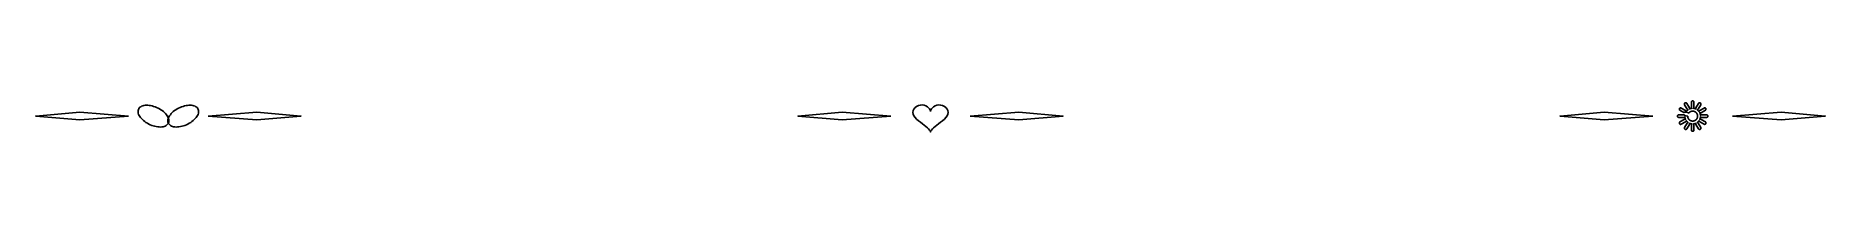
# Model space of a CAD drawing. Header units: millimetres. Extents: x 30 to 192, y 141 to 279.
# Drawn here: x 29.6 to 191.6, y 140.6 to 143.4 of the extents above.
import ezdxf

# ---------------------------------------------------------------- set-up
doc = ezdxf.new("R2010")
doc.units = ezdxf.units.MM
doc.layers.add('ENGRAVE', color=5, linetype='Continuous')

msp = doc.modelspace()

# ---------------------------------------------------------------- linework, layer by layer
at = {"layer": 'ENGRAVE'}
for points in [[(39.0039, 142.74), (38.9562, 142.6727), (38.9212, 142.599), (38.8994, 142.5195), (38.8909, 142.4349), (38.8958, 142.3462), (38.9141, 142.2542), (38.9456, 142.1597), (38.9899, 142.0636), (39.0468, 141.967), (39.1155, 141.8707), (39.1955, 141.7756), (39.286, 141.6827), (39.3861, 141.5928), (39.4948, 141.5069), (39.6111, 141.4257), (39.734, 141.35), (39.8621, 141.2806), (39.9942, 141.2181), (40.1292, 141.1632), (40.2657, 141.1163), (40.4023, 141.0779), (40.5378, 141.0484), (40.6708, 141.0281), (40.8001, 141.0171), (40.9245, 141.0156), (41.0427, 141.0236), (41.1535, 141.041), (41.256, 141.0676), (41.3492, 141.1032), (41.4321, 141.1474), (41.5039, 141.1999), (41.5639, 141.26), (41.6117, 141.3273), (41.6467, 141.401), (41.6685, 141.4805), (41.677, 141.5651), (41.6721, 141.6538), (41.6538, 141.7458), (41.6223, 141.8403), (41.578, 141.9364), (41.5211, 142.033), (41.4524, 142.1293), (41.3724, 142.2244), (41.2819, 142.3173), (41.1818, 142.4072), (41.0731, 142.4931), (40.9568, 142.5743), (40.834, 142.65), (40.7058, 142.7194), (40.5737, 142.7819), (40.4387, 142.8368), (40.3022, 142.8837), (40.1656, 142.9221), (40.0301, 142.9516), (39.8971, 142.9719), (39.7678, 142.9829), (39.6434, 142.9844), (39.5252, 142.9764), (39.4144, 142.959), (39.3119, 142.9324), (39.2187, 142.8968), (39.1358, 142.8526), (39.064, 142.8001)], [(44.264, 142.74), (44.3117, 142.6727), (44.3467, 142.599), (44.3685, 142.5195), (44.377, 142.4349), (44.3721, 142.3462), (44.3538, 142.2542), (44.3223, 142.1597), (44.278, 142.0636), (44.2211, 141.967), (44.1524, 141.8707), (44.0724, 141.7756), (43.9819, 141.6827), (43.8818, 141.5928), (43.7731, 141.5069), (43.6568, 141.4257), (43.5339, 141.35), (43.4058, 141.2806), (43.2737, 141.2181), (43.1387, 141.1632), (43.0022, 141.1163), (42.8656, 141.0779), (42.7301, 141.0484), (42.5971, 141.0281), (42.4678, 141.0171), (42.3434, 141.0156), (42.2252, 141.0236), (42.1144, 141.041), (42.0119, 141.0676), (41.9187, 141.1032), (41.8358, 141.1474), (41.764, 141.1999), (41.7039, 141.26), (41.6562, 141.3273), (41.6212, 141.401), (41.5994, 141.4805), (41.5909, 141.5651), (41.5958, 141.6538), (41.6141, 141.7458), (41.6456, 141.8403), (41.6899, 141.9364), (41.7468, 142.033), (41.8155, 142.1293), (41.8955, 142.2244), (41.986, 142.3173), (42.0861, 142.4072), (42.1948, 142.4931), (42.3111, 142.5743), (42.4339, 142.65), (42.5621, 142.7194), (42.6942, 142.7819), (42.8292, 142.8368), (42.9657, 142.8837), (43.1023, 142.9221), (43.2378, 142.9516), (43.3708, 142.9719), (43.5001, 142.9829), (43.6245, 142.9844), (43.7427, 142.9764), (43.8535, 142.959), (43.956, 142.9324), (44.0492, 142.8968), (44.1321, 142.8526), (44.2039, 142.8001)], [(110.6339, 142.425), (110.6355, 142.4416), (110.6458, 142.4897), (110.6731, 142.5637), (110.7236, 142.6553), (110.8016, 142.7543), (110.9083, 142.8494), (111.0425, 142.9299), (111.1996, 142.9866), (111.373, 143.0124), (111.5537, 143.0034), (111.7315, 142.9587), (111.8957, 142.8804), (112.036, 142.773), (112.1435, 142.6426), (112.2109, 142.496), (112.2339, 142.34), (112.2109, 142.1806), (112.1435, 142.0225), (112.036, 141.8687), (111.8957, 141.7206), (111.7315, 141.5786), (111.5537, 141.4421), (111.373, 141.3105), (111.1996, 141.1834), (111.0425, 141.0613), (110.9083, 140.9455), (110.8016, 140.8386), (110.7236, 140.7436), (110.6731, 140.6645), (110.6458, 140.6048), (110.6355, 140.5676), (110.6339, 140.555), (110.6324, 140.5676), (110.6221, 140.6048), (110.5948, 140.6645), (110.5443, 140.7436), (110.4663, 140.8386), (110.3596, 140.9455), (110.2254, 141.0613), (110.0683, 141.1834), (109.8949, 141.3105), (109.7142, 141.4421), (109.5364, 141.5786), (109.3722, 141.7206), (109.2319, 141.8687), (109.1244, 142.0225), (109.057, 142.1806), (109.034, 142.34), (109.057, 142.496), (109.1244, 142.6426), (109.2319, 142.773), (109.3722, 142.8804), (109.5364, 142.9587), (109.7142, 143.0034), (109.8949, 143.0124), (110.0683, 142.9866), (110.2254, 142.9299), (110.3596, 142.8494), (110.4663, 142.7543), (110.5443, 142.6553), (110.5948, 142.5637), (110.6221, 142.4897), (110.6324, 142.4416)], [(178.2589, 142.0029), (178.2592, 142.0084), (178.2598, 142.0147), (178.2606, 142.0201), (178.2618, 142.0259), (178.2631, 142.0312), (178.2649, 142.0373), (178.2668, 142.0424), (178.2692, 142.0482), (178.2715, 142.0531), (178.2743, 142.0584), (178.2771, 142.063), (178.2804, 142.068), (178.2836, 142.0723), (178.2877, 142.0773), (178.2914, 142.0813), (178.2957, 142.0857), (178.2997, 142.0893), (178.3046, 142.0933), (178.3089, 142.0965), (178.3141, 142.1), (178.3188, 142.1027), (178.3239, 142.1055), (178.3288, 142.1078), (178.3349, 142.1103), (178.3399, 142.1121), (178.3456, 142.1138), (178.3509, 142.1152), (178.3572, 142.1164), (178.3626, 142.1172), (178.3684, 142.1178), (178.3738, 142.1181), (178.377, 142.1181), (178.8295, 142.1181), (178.8327, 142.1181), (178.8381, 142.1178), (178.8439, 142.1172), (178.8467, 142.1168), (178.8512, 142.1118), (178.8621, 142.1016), (178.8739, 142.0927), (178.8865, 142.0849), (178.8998, 142.0784), (178.9137, 142.0733), (178.9247, 142.0698), (178.926, 142.0682), (178.9281, 142.0651), (178.9283, 142.0682), (178.9284, 142.0686), (179.1629, 141.9945), (179.1772, 141.9907), (179.1866, 141.9892), (179.1868, 141.9824), (179.1872, 141.9736), (179.1878, 141.9649), (179.1887, 141.9562), (179.1896, 141.9474), (179.1907, 141.9387), (179.192, 141.93), (179.1934, 141.9213), (179.1951, 141.9128), (179.1969, 141.9041), (179.1989, 141.8955), (179.201, 141.887), (179.2033, 141.8785), (179.2058, 141.8701), (179.2084, 141.8617), (179.2111, 141.8535), (179.2142, 141.8451), (179.2173, 141.8369), (179.2206, 141.8288), (179.224, 141.8207), (179.2276, 141.8127), (179.2313, 141.8047), (179.2352, 141.7969), (179.2393, 141.7891), (179.2436, 141.7813), (179.2479, 141.7737), (179.2524, 141.7662), (179.2571, 141.7588), (179.2619, 141.7514), (179.2669, 141.7442), (179.272, 141.737), (179.2772, 141.7299), (179.2825, 141.723), (179.288, 141.7162), (179.2937, 141.7094), (179.2995, 141.7028), (179.3053, 141.6963), (179.3113, 141.6899), (179.3176, 141.6836), (179.3239, 141.6774), (179.3302, 141.6714), (179.3367, 141.6656), (179.3434, 141.6597), (179.3501, 141.6541), (179.357, 141.6486), (179.3639, 141.6432), (179.3709, 141.638), (179.3781, 141.6329), (179.3854, 141.6279), (179.3927, 141.6231), (179.4001, 141.6185), (179.4077, 141.6139), (179.4154, 141.6095), (179.423, 141.6054), (179.4308, 141.6013), (179.4387, 141.5974), (179.4466, 141.5937), (179.4547, 141.59), (179.4628, 141.5866), (179.4708, 141.5833), (179.479, 141.5802), (179.4873, 141.5773), (179.4957, 141.5744), (179.5041, 141.5718), (179.5125, 141.5693), (179.521, 141.567), (179.5295, 141.5649), (179.5381, 141.563), (179.5467, 141.5611), (179.5553, 141.5595), (179.5639, 141.5581), (179.5726, 141.5568), (179.5814, 141.5557), (179.5901, 141.5547), (179.5989, 141.5539), (179.6076, 141.5533), (179.6164, 141.5529), (179.6252, 141.5526), (179.6339, 141.5525), (179.6427, 141.5526), (179.6516, 141.5529), (179.6603, 141.5533), (179.669, 141.5539), (179.6778, 141.5547), (179.6865, 141.5557), (179.6953, 141.5568), (179.704, 141.5581), (179.7126, 141.5595), (179.7212, 141.5611), (179.7298, 141.563), (179.7384, 141.5649), (179.7469, 141.567), (179.7554, 141.5693), (179.7638, 141.5718), (179.7722, 141.5744), (179.7806, 141.5773), (179.7888, 141.5802), (179.7971, 141.5833), (179.8051, 141.5866), (179.8132, 141.59), (179.8213, 141.5937), (179.8292, 141.5974), (179.8371, 141.6013), (179.8449, 141.6054), (179.8526, 141.6096), (179.8601, 141.6139), (179.8677, 141.6185), (179.8753, 141.6232), (179.8826, 141.628), (179.8898, 141.6329), (179.897, 141.638), (179.904, 141.6432), (179.9109, 141.6486), (179.9178, 141.6541), (179.9245, 141.6597), (179.9312, 141.6656), (179.9377, 141.6714), (179.944, 141.6775), (179.9504, 141.6836), (179.9565, 141.6899), (179.9625, 141.6962), (179.9685, 141.7028), (179.9742, 141.7094), (179.9799, 141.7162), (179.9853, 141.7229), (179.9907, 141.7299), (179.996, 141.737), (180.001, 141.7441), (180.006, 141.7514), (180.0108, 141.7588), (180.0154, 141.7662), (180.02, 141.7737), (180.0243, 141.7814), (180.0286, 141.7891), (180.0326, 141.7969), (180.0366, 141.8047), (180.0403, 141.8126), (180.0439, 141.8206), (180.0473, 141.8288), (180.0506, 141.837), (180.0537, 141.8451), (180.0567, 141.8534), (180.0595, 141.8618), (180.0621, 141.8701), (180.0646, 141.8785), (180.0669, 141.8871), (180.069, 141.8955), (180.071, 141.9041), (180.0728, 141.9127), (180.0744, 141.9213), (180.0759, 141.93), (180.0772, 141.9387), (180.0783, 141.9474), (180.0792, 141.9561), (180.08, 141.9648), (180.0806, 141.9737), (180.0811, 141.9825), (180.0813, 141.9912), (180.0814, 142), (180.0813, 142.0088), (180.0811, 142.0175), (180.0806, 142.0263), (180.08, 142.0352), (180.0792, 142.0439), (180.0783, 142.0526), (180.0772, 142.0613), (180.0759, 142.07), (180.0744, 142.0787), (180.0728, 142.0873), (180.071, 142.0959), (180.069, 142.1045), (180.0669, 142.1129), (180.0646, 142.1215), (180.0621, 142.1299), (180.0595, 142.1382), (180.0567, 142.1466), (180.0537, 142.1549), (180.0506, 142.163), (180.0473, 142.1712), (180.0439, 142.1794), (180.0403, 142.1874), (180.0366, 142.1953), (180.0326, 142.2031), (180.0286, 142.2109), (180.0243, 142.2186), (180.02, 142.2263), (180.0154, 142.2338), (180.0108, 142.2412), (180.006, 142.2486), (180.001, 142.2559), (179.996, 142.263), (179.9907, 142.2701), (179.9853, 142.2771), (179.9799, 142.2838), (179.9742, 142.2906), (179.9685, 142.2972), (179.9625, 142.3038), (179.9565, 142.3101), (179.9504, 142.3164), (179.944, 142.3225), (179.9377, 142.3286), (179.9312, 142.3344), (179.9245, 142.3403), (179.9178, 142.3459), (179.9109, 142.3514), (179.904, 142.3568), (179.897, 142.362), (179.8898, 142.3671), (179.8826, 142.372), (179.8753, 142.3768), (179.8677, 142.3815), (179.8601, 142.3861), (179.8526, 142.3904), (179.8449, 142.3946), (179.8371, 142.3987), (179.8292, 142.4026), (179.8213, 142.4063), (179.8132, 142.41), (179.8051, 142.4134), (179.7971, 142.4167), (179.7888, 142.4198), (179.7806, 142.4227), (179.7722, 142.4256), (179.7638, 142.4282), (179.7554, 142.4307), (179.7469, 142.433), (179.7384, 142.4351), (179.7298, 142.437), (179.7212, 142.4389), (179.7126, 142.4405), (179.704, 142.4419), (179.6953, 142.4432), (179.6865, 142.4443), (179.6778, 142.4453), (179.669, 142.4461), (179.6603, 142.4467), (179.6516, 142.4471), (179.6427, 142.4474), (179.6339, 142.4475), (179.6252, 142.4474), (179.6164, 142.4471), (179.6076, 142.4467), (179.5989, 142.4461), (179.5901, 142.4453), (179.5814, 142.4443), (179.5726, 142.4432), (179.5639, 142.4419), (179.5553, 142.4405), (179.5467, 142.4389), (179.5381, 142.437), (179.5295, 142.4351), (179.521, 142.433), (179.5125, 142.4307), (179.5041, 142.4282), (179.4957, 142.4256), (179.4873, 142.4227), (179.479, 142.4198), (179.4708, 142.4167), (179.4628, 142.4134), (179.4547, 142.41), (179.4466, 142.4063), (179.4387, 142.4026), (179.4308, 142.3987), (179.423, 142.3946), (179.4154, 142.3905), (179.4077, 142.3861), (179.4001, 142.3815), (179.3927, 142.3769), (179.3854, 142.3721), (179.3781, 142.3671), (179.3709, 142.362), (179.3639, 142.3568), (179.357, 142.3514), (179.3501, 142.3459), (179.3434, 142.3403), (179.3367, 142.3344), (179.3302, 142.3286), (179.3239, 142.3226), (179.3176, 142.3164), (179.3113, 142.3101), (179.3053, 142.3037), (179.2995, 142.2972), (179.2937, 142.2906), (179.288, 142.2838), (179.2825, 142.277), (179.2785, 142.2717), (179.2677, 142.277), (179.2539, 142.2821), (179.0046, 142.3609), (178.9903, 142.3647), (178.9757, 142.3671), (178.9609, 142.368), (178.9461, 142.3674), (178.9315, 142.3654), (178.9171, 142.362), (178.903, 142.3572), (178.8896, 142.351), (178.8768, 142.3435), (178.8648, 142.3348), (178.8537, 142.3251), (178.8471, 142.3179), (178.4863, 142.5261), (178.4836, 142.5278), (178.4791, 142.5307), (178.4742, 142.5343), (178.4699, 142.5376), (178.4652, 142.5417), (178.4614, 142.5455), (178.4572, 142.55), (178.4536, 142.5542), (178.4499, 142.5589), (178.4468, 142.5634), (178.4435, 142.5687), (178.4409, 142.5735), (178.4381, 142.579), (178.436, 142.5839), (178.4338, 142.5898), (178.4321, 142.595), (178.4305, 142.601), (178.4294, 142.6064), (178.4284, 142.6122), (178.4278, 142.6175), (178.4274, 142.624), (178.4273, 142.6294), (178.4275, 142.6352), (178.4279, 142.6406), (178.4288, 142.647), (178.4297, 142.6523), (178.4311, 142.6582), (178.4326, 142.6635), (178.4346, 142.6695), (178.4367, 142.6745), (178.4391, 142.6799), (178.4415, 142.6847), (178.4447, 142.6902), (178.4477, 142.6948), (178.4511, 142.6996), (178.4545, 142.7039), (178.4588, 142.7088), (178.4626, 142.7127), (178.467, 142.7168), (178.4711, 142.7203), (178.476, 142.724), (178.4805, 142.7271), (178.4856, 142.7303), (178.4903, 142.7329), (178.496, 142.7358), (178.501, 142.7379), (178.5067, 142.7401), (178.5118, 142.7417), (178.5177, 142.7433), (178.523, 142.7445), (178.5294, 142.7455), (178.5348, 142.7461), (178.5406, 142.7465), (178.546, 142.7466), (178.5524, 142.7464), (178.5579, 142.7459), (178.5637, 142.7451), (178.569, 142.7442), (178.5754, 142.7427), (178.5806, 142.7412), (178.5863, 142.7393), (178.5913, 142.7373), (178.597, 142.7347), (178.6019, 142.7322), (178.6045, 142.7308), (178.9964, 142.5045), (178.999, 142.5029), (179.0036, 142.4999), (179.0085, 142.4964), (179.0128, 142.493), (179.0173, 142.4891), (179.0212, 142.4853), (179.0257, 142.4805), (179.0292, 142.4764), (179.0328, 142.4718), (179.0359, 142.4673), (179.0392, 142.4619), (179.0418, 142.4572), (179.0445, 142.4517), (179.0467, 142.4467), (179.0489, 142.4409), (179.0506, 142.4357), (179.0521, 142.4299), (179.0533, 142.4246), (179.0543, 142.4182), (179.0549, 142.4128), (179.0551, 142.4093), (179.0597, 142.4157), (179.0603, 142.4166), (179.0611, 142.4176), (179.0612, 142.4177), (179.0679, 142.4268), (179.0684, 142.4275), (179.0692, 142.4285), (179.0695, 142.4288), (179.0764, 142.4378), (179.0772, 142.4389), (179.078, 142.4399), (179.0852, 142.4487), (179.086, 142.4498), (179.0867, 142.4507), (179.094, 142.4594), (179.095, 142.4605), (179.0957, 142.4614), (179.1031, 142.4699), (179.1033, 142.47), (179.1042, 142.471), (179.1049, 142.4719), (179.1125, 142.4803), (179.1129, 142.4807), (179.1138, 142.4817), (179.1143, 142.4822), (179.1221, 142.4905), (179.1231, 142.4915), (179.1238, 142.4922), (179.1317, 142.5003), (179.1328, 142.5014), (179.1337, 142.5023), (179.1417, 142.5101), (179.1424, 142.5108), (179.1434, 142.5118), (179.1435, 142.5118), (179.1517, 142.5196), (179.1523, 142.5201), (179.1533, 142.5211), (179.1537, 142.5215), (179.1622, 142.5291), (179.1623, 142.5293), (179.1633, 142.5301), (179.164, 142.5308), (179.1725, 142.5382), (179.1735, 142.539), (179.1746, 142.54), (179.1833, 142.5472), (179.1834, 142.5474), (179.1845, 142.5482), (179.1852, 142.5488), (179.1941, 142.5559), (179.1946, 142.5564), (179.1957, 142.5572), (179.196, 142.5575), (179.205, 142.5644), (179.2059, 142.5651), (179.2071, 142.566), (179.2162, 142.5727), (179.2169, 142.5733), (179.218, 142.574), (179.2183, 142.5743), (179.2247, 142.5788), (179.2211, 142.579), (179.2157, 142.5796), (179.2093, 142.5807), (179.204, 142.5818), (179.1981, 142.5834), (179.193, 142.5851), (179.1872, 142.5873), (179.1822, 142.5894), (179.1768, 142.5921), (179.172, 142.5948), (179.167, 142.5979), (179.1625, 142.6009), (179.1572, 142.605), (179.1531, 142.6085), (179.1487, 142.6126), (179.145, 142.6165), (179.141, 142.621), (179.1377, 142.6252), (179.1339, 142.6304), (179.1309, 142.635), (179.1294, 142.6376), (178.9031, 143.0295), (178.9016, 143.0323), (178.8991, 143.0371), (178.8967, 143.0425), (178.8947, 143.0475), (178.8927, 143.0536), (178.8911, 143.0588), (178.8897, 143.0649), (178.8888, 143.0702), (178.888, 143.076), (178.8876, 143.0815), (178.8874, 143.0876), (178.8874, 143.093), (178.8879, 143.0994), (178.8885, 143.1048), (178.8895, 143.1109), (178.8907, 143.1163), (178.8922, 143.1221), (178.8939, 143.1273), (178.8961, 143.133), (178.8983, 143.138), (178.901, 143.1435), (178.9036, 143.1483), (178.9067, 143.1532), (178.9098, 143.1577), (178.9138, 143.163), (178.9173, 143.1671), (178.9214, 143.1715), (178.9253, 143.1753), (178.9298, 143.1792), (178.934, 143.1826), (178.9393, 143.1864), (178.9438, 143.1893), (178.9492, 143.1924), (178.9541, 143.1949), (178.9594, 143.1973), (178.9645, 143.1993), (178.9705, 143.2013), (178.9757, 143.2028), (178.9819, 143.2043), (178.9872, 143.2052), (178.993, 143.206), (178.9984, 143.2064), (179.0045, 143.2066), (179.01, 143.2066), (179.0164, 143.2062), (179.0218, 143.2055), (179.0279, 143.2045), (179.0332, 143.2034), (179.039, 143.2018), (179.0441, 143.2001), (179.05, 143.1979), (179.055, 143.1958), (179.0604, 143.1931), (179.0651, 143.1905), (179.0704, 143.1872), (179.0749, 143.1841), (179.0798, 143.1803), (179.0839, 143.1768), (179.0885, 143.1726), (179.0922, 143.1687), (179.0963, 143.164), (179.0997, 143.1598), (179.1033, 143.1547), (179.1062, 143.1502), (179.1078, 143.1476), (179.3341, 142.7557), (179.3355, 142.7531), (179.338, 142.7483), (179.3406, 142.7425), (179.3426, 142.7374), (179.3445, 142.7316), (179.346, 142.7263), (179.3474, 142.7206), (179.3484, 142.7152), (179.3492, 142.7091), (179.3496, 142.7037), (179.3498, 142.6973), (179.3498, 142.6919), (179.3493, 142.6858), (179.3487, 142.6804), (179.3477, 142.6745), (179.3466, 142.6692), (179.345, 142.6631), (179.3433, 142.6579), (179.3411, 142.6521), (179.339, 142.6472), (179.3373, 142.6439), (179.3379, 142.6441), (179.3383, 142.6443), (179.3487, 142.649), (179.3499, 142.6495), (179.3511, 142.6501), (179.3615, 142.6544), (179.3626, 142.6549), (179.3639, 142.6555), (179.3745, 142.6597), (179.3758, 142.6602), (179.3768, 142.6607), (179.3872, 142.6646), (179.3882, 142.665), (179.3898, 142.6656), (179.4005, 142.6694), (179.4014, 142.6697), (179.4027, 142.6701), (179.4029, 142.6702), (179.4136, 142.6738), (179.4145, 142.6741), (179.4158, 142.6745), (179.416, 142.6746), (179.4268, 142.678), (179.428, 142.6783), (179.4293, 142.6787), (179.4402, 142.6819), (179.4413, 142.6822), (179.4426, 142.6826), (179.4428, 142.6826), (179.4537, 142.6856), (179.4548, 142.6859), (179.4561, 142.6863), (179.4672, 142.689), (179.4683, 142.6893), (179.4696, 142.6896), (179.4697, 142.6896), (179.4808, 142.6922), (179.4818, 142.6924), (179.4831, 142.6927), (179.4832, 142.6927), (179.4943, 142.695), (179.4954, 142.6952), (179.4967, 142.6955), (179.4969, 142.6955), (179.508, 142.6976), (179.509, 142.6978), (179.5103, 142.698), (179.5106, 142.6981), (179.5217, 142.6999), (179.523, 142.7002), (179.5243, 142.7004), (179.5356, 142.702), (179.5365, 142.7022), (179.5379, 142.7023), (179.538, 142.7024), (179.5493, 142.7038), (179.5501, 142.704), (179.5515, 142.7041), (179.5519, 142.7041), (179.5631, 142.7054), (179.564, 142.7055), (179.5654, 142.7056), (179.5657, 142.7056), (179.5689, 142.7059), (179.5658, 142.7079), (179.5615, 142.7112), (179.5566, 142.7151), (179.5526, 142.7187), (179.5483, 142.7231), (179.5446, 142.7271), (179.5406, 142.7321), (179.5374, 142.7365), (179.5341, 142.7414), (179.5313, 142.746), (179.5285, 142.7513), (179.5261, 142.7562), (179.5237, 142.762), (179.5219, 142.7671), (179.52, 142.7733), (179.5187, 142.7785), (179.5176, 142.7843), (179.5168, 142.7897), (179.5161, 142.7961), (179.5159, 142.8015), (179.5158, 142.8044), (179.5158, 143.2569), (179.5159, 143.2598), (179.5161, 143.2653), (179.5168, 143.2717), (179.5176, 143.277), (179.5187, 143.2828), (179.52, 143.2881), (179.5219, 143.2943), (179.5237, 143.2994), (179.5261, 143.3051), (179.5285, 143.31), (179.5313, 143.3153), (179.5341, 143.32), (179.5374, 143.3249), (179.5406, 143.3292), (179.5446, 143.3342), (179.5483, 143.3383), (179.5526, 143.3426), (179.5566, 143.3462), (179.5615, 143.3502), (179.5658, 143.3534), (179.571, 143.3569), (179.5757, 143.3597), (179.5808, 143.3624), (179.5857, 143.3648), (179.5918, 143.3673), (179.5969, 143.3691), (179.6025, 143.3708), (179.6078, 143.3721), (179.6141, 143.3734), (179.6195, 143.3741), (179.6253, 143.3747), (179.6308, 143.375), (179.6372, 143.375), (179.6426, 143.3747), (179.6484, 143.3741), (179.6537, 143.3734), (179.6602, 143.3721), (179.6654, 143.3707), (179.6709, 143.3691), (179.676, 143.3673), (179.6822, 143.3648), (179.6871, 143.3624), (179.6924, 143.3596), (179.697, 143.3568), (179.702, 143.3534), (179.7064, 143.3502), (179.7112, 143.3462), (179.7152, 143.3426), (179.7196, 143.3383), (179.7233, 143.3342), (179.7272, 143.3295), (179.7304, 143.3251), (179.7338, 143.32), (179.7366, 143.3153), (179.7396, 143.3098), (179.7419, 143.3049), (179.7442, 143.2994), (179.746, 143.2943), (179.7479, 143.2881), (179.7492, 143.2828), (179.7503, 143.277), (179.7511, 143.2717), (179.7518, 143.2655), (179.752, 143.2601), (179.7521, 143.2569), (179.7521, 142.8044), (179.752, 142.8012), (179.7518, 142.7958), (179.7511, 142.7897), (179.7503, 142.7843), (179.7492, 142.7785), (179.7479, 142.7733), (179.746, 142.7671), (179.7442, 142.762), (179.7419, 142.7565), (179.7396, 142.7515), (179.7366, 142.746), (179.7338, 142.7414), (179.7304, 142.7363), (179.7272, 142.7319), (179.7233, 142.7271), (179.7196, 142.7231), (179.7152, 142.7187), (179.7112, 142.7151), (179.7064, 142.7112), (179.702, 142.7079), (179.699, 142.7059), (179.7022, 142.7056), (179.7025, 142.7056), (179.7038, 142.7055), (179.7047, 142.7054), (179.716, 142.7041), (179.7163, 142.7041), (179.7176, 142.704), (179.7186, 142.7038), (179.7299, 142.7024), (179.7302, 142.7023), (179.7315, 142.7022), (179.7323, 142.702), (179.7435, 142.7004), (179.745, 142.7001), (179.7462, 142.6999), (179.7573, 142.6981), (179.7576, 142.698), (179.7589, 142.6978), (179.7599, 142.6976), (179.771, 142.6955), (179.7712, 142.6955), (179.7725, 142.6952), (179.7736, 142.695), (179.7847, 142.6927), (179.785, 142.6926), (179.7863, 142.6923), (179.7871, 142.6922), (179.7982, 142.6896), (179.7995, 142.6893), (179.8007, 142.689), (179.8117, 142.6863), (179.813, 142.6859), (179.8142, 142.6856), (179.8251, 142.6826), (179.8253, 142.6826), (179.8266, 142.6822), (179.8276, 142.6819), (179.8385, 142.6787), (179.8389, 142.6786), (179.8402, 142.6783), (179.841, 142.678), (179.8518, 142.6746), (179.853, 142.6742), (179.8543, 142.6738), (179.865, 142.6702), (179.8652, 142.6701), (179.8665, 142.6697), (179.8674, 142.6694), (179.8781, 142.6655), (179.8793, 142.6651), (179.8805, 142.6646), (179.8911, 142.6607), (179.8926, 142.6601), (179.8936, 142.6596), (179.9039, 142.6555), (179.9053, 142.6549), (179.9064, 142.6544), (179.9167, 142.6501), (179.9184, 142.6493), (179.9194, 142.6489), (179.9295, 142.6443), (179.93, 142.6441), (179.9306, 142.6438), (179.9289, 142.6472), (179.9268, 142.6521), (179.9246, 142.6579), (179.9229, 142.6631), (179.9213, 142.6689), (179.9202, 142.6742), (179.9192, 142.6804), (179.9185, 142.6858), (179.9181, 142.6922), (179.918, 142.6976), (179.9183, 142.7037), (179.9187, 142.7091), (179.9195, 142.715), (179.9204, 142.7203), (179.9218, 142.7263), (179.9233, 142.7316), (179.9254, 142.7377), (179.9274, 142.7427), (179.9298, 142.7481), (179.9323, 142.7529), (179.9338, 142.7557), (180.1601, 143.1476), (180.1616, 143.1502), (180.1646, 143.1547), (180.1683, 143.16), (180.1717, 143.1642), (180.1757, 143.1687), (180.1794, 143.1726), (180.1838, 143.1767), (180.1879, 143.1802), (180.193, 143.1841), (180.1975, 143.1872), (180.2029, 143.1905), (180.2077, 143.1932), (180.2129, 143.1958), (180.2179, 143.1979), (180.2237, 143.2001), (180.2288, 143.2018), (180.2347, 143.2034), (180.24, 143.2045), (180.2461, 143.2055), (180.2515, 143.2062), (180.2579, 143.2066), (180.2634, 143.2066), (180.2695, 143.2064), (180.2749, 143.206), (180.2807, 143.2052), (180.286, 143.2043), (180.2921, 143.2029), (180.2973, 143.2014), (180.3034, 143.1993), (180.3085, 143.1973), (180.3138, 143.1949), (180.3186, 143.1924), (180.3242, 143.1892), (180.3287, 143.1863), (180.3338, 143.1826), (180.3381, 143.1792), (180.3426, 143.1753), (180.3465, 143.1715), (180.3505, 143.1671), (180.3541, 143.163), (180.358, 143.1579), (180.3611, 143.1535), (180.3643, 143.1483), (180.3669, 143.1435), (180.3696, 143.138), (180.3718, 143.133), (180.374, 143.1273), (180.3757, 143.1221), (180.3773, 143.1159), (180.3784, 143.1107), (180.3794, 143.1048), (180.38, 143.0994), (180.3804, 143.0933), (180.3805, 143.0879), (180.3803, 143.0815), (180.3799, 143.076), (180.3791, 143.07), (180.3781, 143.0646), (180.3767, 143.0588), (180.3752, 143.0536), (180.3733, 143.0478), (180.3713, 143.0427), (180.3686, 143.0369), (180.3662, 143.0321), (180.3647, 143.0295), (180.1385, 142.6376), (180.1369, 142.635), (180.134, 142.6304), (180.1304, 142.6254), (180.127, 142.6212), (180.1229, 142.6165), (180.1192, 142.6126), (180.1146, 142.6084), (180.1105, 142.6049), (180.1053, 142.6009), (180.1009, 142.5979), (180.096, 142.5948), (180.0913, 142.5922), (180.0857, 142.5894), (180.0807, 142.5873), (180.0748, 142.5851), (180.0697, 142.5834), (180.0639, 142.5818), (180.0585, 142.5807), (180.0522, 142.5796), (180.0468, 142.579), (180.0432, 142.5788), (180.0496, 142.5743), (180.0499, 142.574), (180.051, 142.5733), (180.0516, 142.5728), (180.0608, 142.566), (180.0614, 142.5655), (180.0625, 142.5647), (180.0627, 142.5645), (180.0718, 142.5576), (180.0728, 142.5567), (180.0738, 142.5559), (180.0826, 142.5488), (180.0834, 142.5482), (180.0844, 142.5474), (180.0846, 142.5472), (180.0933, 142.54), (180.0938, 142.5395), (180.0949, 142.5386), (180.0954, 142.5382), (180.104, 142.5306), (180.105, 142.5298), (180.1058, 142.529), (180.1142, 142.5214), (180.1146, 142.5211), (180.1156, 142.5201), (180.1161, 142.5197), (180.1243, 142.5119), (180.1251, 142.5112), (180.126, 142.5103), (180.1261, 142.5102), (180.1342, 142.5022), (180.1348, 142.5017), (180.1357, 142.5008), (180.1362, 142.5003), (180.1441, 142.4922), (180.1442, 142.4921), (180.1451, 142.4911), (180.1458, 142.4905), (180.1536, 142.4822), (180.1541, 142.4817), (180.155, 142.4807), (180.1554, 142.4802), (180.163, 142.4718), (180.1637, 142.471), (180.1646, 142.47), (180.1721, 142.4615), (180.1727, 142.4608), (180.1735, 142.4598), (180.1738, 142.4594), (180.1811, 142.4507), (180.1813, 142.4505), (180.1821, 142.4495), (180.1827, 142.4487), (180.1899, 142.4399), (180.1907, 142.4389), (180.1915, 142.4378), (180.1984, 142.4288), (180.1987, 142.4285), (180.1995, 142.4275), (180.2, 142.4268), (180.2067, 142.4177), (180.2068, 142.4176), (180.2076, 142.4166), (180.2082, 142.4157), (180.2127, 142.4093), (180.213, 142.4131), (180.2136, 142.4185), (180.2146, 142.4246), (180.2158, 142.4299), (180.2173, 142.4357), (180.219, 142.4409), (180.2211, 142.4465), (180.2232, 142.4514), (180.2261, 142.4572), (180.2287, 142.4619), (180.232, 142.4673), (180.2351, 142.4718), (180.2388, 142.4765), (180.2423, 142.4807), (180.2465, 142.4852), (180.2504, 142.489), (180.2551, 142.493), (180.2593, 142.4964), (180.2644, 142.5), (180.269, 142.503), (180.2715, 142.5045), (180.6634, 142.7308), (180.666, 142.7322), (180.6708, 142.7347), (180.6767, 142.7373), (180.6817, 142.7393), (180.6872, 142.7412), (180.6924, 142.7427), (180.6989, 142.7442), (180.7042, 142.7451), (180.71, 142.7459), (180.7154, 142.7464), (180.7218, 142.7466), (180.7272, 142.7465), (180.7331, 142.7461), (180.7385, 142.7455), (180.7449, 142.7445), (180.7502, 142.7433), (180.756, 142.7417), (180.7611, 142.7401), (180.767, 142.7379), (180.772, 142.7357), (180.7774, 142.733), (180.7822, 142.7304), (180.7875, 142.727), (180.792, 142.7239), (180.7966, 142.7204), (180.8008, 142.7169), (180.8055, 142.7126), (180.8092, 142.7086), (180.8134, 142.7039), (180.8168, 142.6996), (180.8202, 142.6948), (180.8232, 142.6902), (180.8262, 142.6849), (180.8287, 142.6801), (180.8313, 142.6743), (180.8333, 142.6692), (180.8352, 142.6637), (180.8367, 142.6585), (180.8382, 142.6521), (180.8392, 142.6467), (180.8399, 142.6409), (180.8404, 142.6355), (180.8406, 142.6291), (180.8405, 142.6237), (180.8401, 142.6178), (180.8395, 142.6125), (180.8384, 142.6061), (180.8373, 142.6008), (180.8357, 142.595), (180.8341, 142.5898), (180.8319, 142.5839), (180.8297, 142.579), (180.827, 142.5735), (180.8244, 142.5687), (180.821, 142.5634), (180.818, 142.5589), (180.8144, 142.5543), (180.8109, 142.5502), (180.8066, 142.5455), (180.8027, 142.5417), (180.7979, 142.5375), (180.7936, 142.5342), (180.7888, 142.5307), (180.7842, 142.5278), (180.7816, 142.5261), (180.3897, 142.2999), (180.3871, 142.2985), (180.3823, 142.296), (180.3764, 142.2934), (180.3714, 142.2914), (180.3658, 142.2895), (180.3606, 142.288), (180.3542, 142.2865), (180.3489, 142.2855), (180.3431, 142.2848), (180.3377, 142.2843), (180.3313, 142.2841), (180.3259, 142.2842), (180.32, 142.2846), (180.3146, 142.2852), (180.3082, 142.2862), (180.3029, 142.2874), (180.297, 142.289), (180.2919, 142.2906), (180.2861, 142.2928), (180.2811, 142.295), (180.2778, 142.2966), (180.2783, 142.2956), (180.2829, 142.2852), (180.2832, 142.2847), (180.2837, 142.2835), (180.2839, 142.2829), (180.2884, 142.2725), (180.2888, 142.2716), (180.2893, 142.2704), (180.2893, 142.2702), (180.2936, 142.2597), (180.2936, 142.2594), (180.2942, 142.2582), (180.2946, 142.2571), (180.2986, 142.2465), (180.299, 142.2455), (180.2994, 142.2443), (180.2995, 142.2441), (180.3033, 142.2335), (180.3037, 142.2323), (180.3041, 142.2311), (180.3077, 142.2203), (180.3081, 142.2191), (180.3085, 142.2178), (180.3119, 142.207), (180.3123, 142.2057), (180.3127, 142.2046), (180.3159, 142.1936), (180.3162, 142.1926), (180.3165, 142.1914), (180.3166, 142.1912), (180.3196, 142.1802), (180.3196, 142.1801), (180.3199, 142.1788), (180.3202, 142.1776), (180.3229, 142.1668), (180.3232, 142.1657), (180.3236, 142.1642), (180.3261, 142.1532), (180.3263, 142.1521), (180.3266, 142.1508), (180.3289, 142.1396), (180.3292, 142.1386), (180.3294, 142.1373), (180.3295, 142.1371), (180.3316, 142.1259), (180.3317, 142.125), (180.332, 142.1236), (180.332, 142.1233), (180.3339, 142.1122), (180.3341, 142.1111), (180.3343, 142.1098), (180.3343, 142.1097), (180.336, 142.0985), (180.3361, 142.0976), (180.3363, 142.0962), (180.3363, 142.0958), (180.3377, 142.0847), (180.3379, 142.0835), (180.3381, 142.082), (180.3393, 142.0707), (180.3394, 142.07), (180.3395, 142.0687), (180.3395, 142.0682), (180.3398, 142.065), (180.3418, 142.068), (180.345, 142.0723), (180.3491, 142.0773), (180.3527, 142.0813), (180.3571, 142.0857), (180.3611, 142.0893), (180.3659, 142.0933), (180.3703, 142.0965), (180.3754, 142.1), (180.3801, 142.1027), (180.3853, 142.1055), (180.3902, 142.1078), (180.3962, 142.1103), (180.4013, 142.1121), (180.4069, 142.1138), (180.4122, 142.1152), (180.4186, 142.1164), (180.4239, 142.1172), (180.4298, 142.1178), (180.4352, 142.1181), (180.4384, 142.1181), (180.8909, 142.1181), (180.8941, 142.1181), (180.8995, 142.1178), (180.9053, 142.1172), (180.9107, 142.1164), (180.9171, 142.1152), (180.9224, 142.1138), (180.9278, 142.1122), (180.9329, 142.1103), (180.9391, 142.1078), (180.944, 142.1055), (180.9493, 142.1027), (180.9539, 142.0999), (180.959, 142.0965), (180.9633, 142.0933), (180.9681, 142.0893), (180.9722, 142.0857), (180.9765, 142.0813), (180.9802, 142.0773), (180.9841, 142.0725), (180.9873, 142.0682), (180.9907, 142.063), (180.9935, 142.0584), (180.9965, 142.0529), (180.9988, 142.048), (181.0011, 142.0424), (181.0029, 142.0373), (181.0048, 142.0312), (181.0061, 142.0259), (181.0072, 142.0201), (181.0081, 142.0147), (181.0087, 142.0086), (181.0089, 142.0032), (181.0089, 141.9968), (181.0087, 141.9914), (181.0081, 141.9853), (181.0072, 141.9799), (181.0061, 141.9741), (181.0048, 141.9688), (181.0029, 141.9627), (181.0011, 141.9576), (180.9988, 141.952), (180.9965, 141.9471), (180.9935, 141.9416), (180.9907, 141.937), (180.9873, 141.9318), (180.9841, 141.9275), (180.9802, 141.9227), (180.9765, 141.9187), (180.9722, 141.9143), (180.9681, 141.9107), (180.9633, 141.9067), (180.959, 141.9035), (180.9539, 141.9001), (180.9493, 141.8973), (180.944, 141.8945), (180.9391, 141.8922), (180.9329, 141.8897), (180.9278, 141.8878), (180.9224, 141.8862), (180.9171, 141.8848), (180.9107, 141.8836), (180.9053, 141.8828), (180.8995, 141.8822), (180.8941, 141.8819), (180.8909, 141.8819), (180.4384, 141.8819), (180.4352, 141.8819), (180.4298, 141.8822), (180.4239, 141.8828), (180.4186, 141.8836), (180.4122, 141.8848), (180.4069, 141.8862), (180.4013, 141.8879), (180.3962, 141.8897), (180.3902, 141.8922), (180.3853, 141.8945), (180.3801, 141.8973), (180.3754, 141.9), (180.3703, 141.9035), (180.3659, 141.9067), (180.3611, 141.9107), (180.3571, 141.9143), (180.3527, 141.9187), (180.3491, 141.9227), (180.345, 141.9277), (180.3418, 141.932), (180.3398, 141.935), (180.3395, 141.9318), (180.3395, 141.9313), (180.3394, 141.93), (180.3393, 141.9293), (180.3381, 141.918), (180.3379, 141.9165), (180.3377, 141.9153), (180.3363, 141.9042), (180.3363, 141.9038), (180.3361, 141.9024), (180.336, 141.9015), (180.3343, 141.8903), (180.3343, 141.8902), (180.3341, 141.8889), (180.3339, 141.8878), (180.332, 141.8767), (180.332, 141.8764), (180.3317, 141.875), (180.3316, 141.8741), (180.3295, 141.8629), (180.3294, 141.8627), (180.3292, 141.8614), (180.3289, 141.8604), (180.3266, 141.8492), (180.3263, 141.8479), (180.3261, 141.8468), (180.3236, 141.8358), (180.3232, 141.8343), (180.3229, 141.8332), (180.3202, 141.8224), (180.3199, 141.8212), (180.3196, 141.8199), (180.3196, 141.8198), (180.3166, 141.8088), (180.3165, 141.8086), (180.3162, 141.8074), (180.3159, 141.8064), (180.3127, 141.7954), (180.3123, 141.7943), (180.3119, 141.793), (180.3085, 141.7822), (180.3081, 141.7809), (180.3077, 141.7797), (180.3041, 141.7689), (180.3037, 141.7677), (180.3033, 141.7665), (180.2995, 141.7559), (180.2994, 141.7557), (180.299, 141.7545), (180.2986, 141.7535), (180.2946, 141.7429), (180.2942, 141.7418), (180.2936, 141.7406), (180.2936, 141.7403), (180.2893, 141.7298), (180.2893, 141.7296), (180.2888, 141.7284), (180.2884, 141.7275), (180.2839, 141.7171), (180.2837, 141.7165), (180.2832, 141.7153), (180.2829, 141.7148), (180.2783, 141.7044), (180.2778, 141.7034), (180.2811, 141.705), (180.2861, 141.7072), (180.2919, 141.7094), (180.297, 141.711), (180.3029, 141.7126), (180.3082, 141.7138), (180.3146, 141.7148), (180.32, 141.7154), (180.3259, 141.7158), (180.3313, 141.7159), (180.3377, 141.7157), (180.3431, 141.7152), (180.3489, 141.7145), (180.3542, 141.7135), (180.3606, 141.712), (180.3658, 141.7105), (180.3714, 141.7086), (180.3764, 141.7066), (180.3823, 141.704), (180.3871, 141.7015), (180.3897, 141.7001), (180.7816, 141.4739), (180.7842, 141.4722), (180.7888, 141.4693), (180.7936, 141.4658), (180.7979, 141.4625), (180.8027, 141.4583), (180.8066, 141.4545), (180.8109, 141.4498), (180.8144, 141.4457), (180.818, 141.4411), (180.821, 141.4366), (180.8244, 141.4313), (180.827, 141.4265), (180.8297, 141.421), (180.8319, 141.4161), (180.8341, 141.4102), (180.8357, 141.405), (180.8373, 141.3992), (180.8384, 141.3939), (180.8395, 141.3875), (180.8401, 141.3822), (180.8405, 141.3763), (180.8406, 141.3709), (180.8404, 141.3645), (180.8399, 141.3591), (180.8392, 141.3533), (180.8382, 141.3479), (180.8367, 141.3415), (180.8352, 141.3363), (180.8333, 141.3308), (180.8313, 141.3257), (180.8287, 141.3199), (180.8262, 141.3151), (180.8232, 141.3098), (180.8202, 141.3052), (180.8168, 141.3004), (180.8134, 141.2961), (180.8092, 141.2914), (180.8055, 141.2874), (180.8008, 141.2831), (180.7966, 141.2796), (180.792, 141.2761), (180.7875, 141.273), (180.7822, 141.2696), (180.7774, 141.267), (180.772, 141.2643), (180.767, 141.2621), (180.7611, 141.2599), (180.756, 141.2583), (180.7502, 141.2567), (180.7449, 141.2555), (180.7385, 141.2545), (180.7331, 141.2539), (180.7272, 141.2535), (180.7218, 141.2534), (180.7154, 141.2536), (180.71, 141.2541), (180.7042, 141.2549), (180.6989, 141.2558), (180.6924, 141.2573), (180.6872, 141.2588), (180.6817, 141.2607), (180.6767, 141.2627), (180.6708, 141.2653), (180.666, 141.2678), (180.6634, 141.2692), (180.2715, 141.4955), (180.269, 141.497), (180.2644, 141.5), (180.2593, 141.5036), (180.2551, 141.507), (180.2504, 141.511), (180.2465, 141.5148), (180.2423, 141.5193), (180.2388, 141.5235), (180.2351, 141.5282), (180.232, 141.5327), (180.2287, 141.5381), (180.2261, 141.5428), (180.2232, 141.5486), (180.2211, 141.5535), (180.219, 141.5591), (180.2173, 141.5643), (180.2158, 141.5701), (180.2146, 141.5754), (180.2136, 141.5815), (180.213, 141.5869), (180.2127, 141.5907), (180.2082, 141.5843), (180.2076, 141.5834), (180.2068, 141.5824), (180.2067, 141.5823), (180.2, 141.5732), (180.1995, 141.5725), (180.1987, 141.5715), (180.1984, 141.5712), (180.1915, 141.5622), (180.1907, 141.5611), (180.1899, 141.5601), (180.1827, 141.5513), (180.1821, 141.5505), (180.1813, 141.5495), (180.1811, 141.5493), (180.1738, 141.5406), (180.1735, 141.5402), (180.1727, 141.5392), (180.1721, 141.5385), (180.1646, 141.53), (180.1637, 141.529), (180.163, 141.5282), (180.1554, 141.5198), (180.155, 141.5193), (180.1541, 141.5183), (180.1536, 141.5178), (180.1458, 141.5095), (180.1451, 141.5089), (180.1442, 141.5079), (180.1441, 141.5078), (180.1362, 141.4997), (180.1357, 141.4992), (180.1348, 141.4983), (180.1342, 141.4978), (180.1261, 141.4898), (180.126, 141.4897), (180.1251, 141.4888), (180.1243, 141.4881), (180.1161, 141.4803), (180.1156, 141.4799), (180.1146, 141.4789), (180.1142, 141.4786), (180.1058, 141.471), (180.105, 141.4702), (180.1039, 141.4693), (180.0954, 141.4618), (180.0949, 141.4614), (180.0938, 141.4605), (180.0933, 141.46), (180.0846, 141.4528), (180.0844, 141.4526), (180.0834, 141.4518), (180.0826, 141.4512), (180.0738, 141.4441), (180.0728, 141.4433), (180.0718, 141.4424), (180.0627, 141.4355), (180.0625, 141.4353), (180.0614, 141.4345), (180.0608, 141.434), (180.0516, 141.4272), (180.051, 141.4267), (180.0499, 141.426), (180.0496, 141.4257), (180.0432, 141.4212), (180.0468, 141.421), (180.0522, 141.4204), (180.0585, 141.4193), (180.0639, 141.4182), (180.0697, 141.4166), (180.0748, 141.4149), (180.0807, 141.4127), (180.0857, 141.4106), (180.0913, 141.4078), (180.096, 141.4052), (180.1009, 141.4021), (180.1053, 141.3991), (180.1105, 141.3951), (180.1146, 141.3916), (180.1192, 141.3874), (180.1229, 141.3835), (180.127, 141.3788), (180.1304, 141.3746), (180.134, 141.3696), (180.1369, 141.365), (180.1385, 141.3624), (180.3647, 140.9705), (180.3662, 140.9679), (180.3686, 140.9631), (180.3713, 140.9573), (180.3733, 140.9522), (180.3752, 140.9464), (180.3767, 140.9412), (180.3781, 140.9354), (180.3791, 140.93), (180.3799, 140.924), (180.3803, 140.9185), (180.3805, 140.9121), (180.3804, 140.9067), (180.38, 140.9006), (180.3794, 140.8952), (180.3784, 140.8893), (180.3773, 140.8841), (180.3757, 140.8779), (180.374, 140.8727), (180.3718, 140.867), (180.3696, 140.862), (180.3669, 140.8565), (180.3643, 140.8517), (180.3611, 140.8465), (180.358, 140.8421), (180.3541, 140.837), (180.3505, 140.8329), (180.3465, 140.8285), (180.3426, 140.8247), (180.3381, 140.8208), (180.3338, 140.8174), (180.3287, 140.8137), (180.3242, 140.8108), (180.3186, 140.8076), (180.3138, 140.8051), (180.3085, 140.8027), (180.3034, 140.8007), (180.2973, 140.7986), (180.2921, 140.7971), (180.286, 140.7957), (180.2807, 140.7948), (180.2749, 140.794), (180.2695, 140.7936), (180.2634, 140.7934), (180.2579, 140.7934), (180.2515, 140.7938), (180.2461, 140.7945), (180.24, 140.7955), (180.2347, 140.7966), (180.2288, 140.7982), (180.2237, 140.7999), (180.2179, 140.8021), (180.2129, 140.8042), (180.2077, 140.8068), (180.2029, 140.8095), (180.1975, 140.8128), (180.193, 140.8159), (180.1879, 140.8198), (180.1838, 140.8233), (180.1794, 140.8274), (180.1757, 140.8313), (180.1717, 140.8358), (180.1683, 140.84), (180.1646, 140.8453), (180.1616, 140.8498), (180.1601, 140.8524), (179.9338, 141.2443), (179.9323, 141.2471), (179.9298, 141.2519), (179.9274, 141.2573), (179.9254, 141.2623), (179.9233, 141.2684), (179.9218, 141.2737), (179.9204, 141.2797), (179.9195, 141.285), (179.9187, 141.2909), (179.9183, 141.2963), (179.918, 141.3024), (179.9181, 141.3078), (179.9185, 141.3142), (179.9192, 141.3196), (179.9202, 141.3258), (179.9213, 141.3311), (179.9229, 141.3369), (179.9246, 141.3421), (179.9268, 141.3479), (179.9289, 141.3528), (179.9306, 141.3562), (179.93, 141.3559), (179.9295, 141.3557), (179.9194, 141.3511), (179.9184, 141.3507), (179.9167, 141.3499), (179.9064, 141.3456), (179.9053, 141.3451), (179.9039, 141.3445), (179.8936, 141.3404), (179.8926, 141.3399), (179.8911, 141.3393), (179.8805, 141.3354), (179.8793, 141.3349), (179.8781, 141.3345), (179.8674, 141.3306), (179.8665, 141.3303), (179.8652, 141.3299), (179.865, 141.3298), (179.8543, 141.3262), (179.853, 141.3258), (179.8518, 141.3254), (179.841, 141.322), (179.8402, 141.3217), (179.8389, 141.3214), (179.8385, 141.3213), (179.8276, 141.3181), (179.8266, 141.3178), (179.8253, 141.3174), (179.8251, 141.3174), (179.8142, 141.3144), (179.813, 141.3141), (179.8117, 141.3137), (179.8007, 141.311), (179.7995, 141.3107), (179.7982, 141.3104), (179.7871, 141.3078), (179.7863, 141.3077), (179.785, 141.3074), (179.7847, 141.3073), (179.7736, 141.305), (179.7725, 141.3048), (179.7712, 141.3045), (179.771, 141.3045), (179.7599, 141.3024), (179.7589, 141.3022), (179.7576, 141.302), (179.7573, 141.3019), (179.7462, 141.3001), (179.745, 141.2999), (179.7435, 141.2996), (179.7323, 141.298), (179.7315, 141.2978), (179.7302, 141.2977), (179.7299, 141.2976), (179.7186, 141.2962), (179.7176, 141.296), (179.7163, 141.2959), (179.716, 141.2959), (179.7047, 141.2946), (179.7038, 141.2945), (179.7025, 141.2944), (179.7022, 141.2944), (179.699, 141.2941), (179.702, 141.2921), (179.7064, 141.2888), (179.7112, 141.2849), (179.7152, 141.2813), (179.7196, 141.2769), (179.7233, 141.2729), (179.7272, 141.2681), (179.7304, 141.2637), (179.7338, 141.2586), (179.7366, 141.254), (179.7396, 141.2485), (179.7419, 141.2435), (179.7442, 141.238), (179.746, 141.2329), (179.7479, 141.2267), (179.7492, 141.2215), (179.7503, 141.2157), (179.7511, 141.2103), (179.7518, 141.2042), (179.752, 141.1988), (179.7521, 141.1956), (179.7521, 140.7431), (179.752, 140.7399), (179.7518, 140.7345), (179.7511, 140.7283), (179.7503, 140.723), (179.7492, 140.7172), (179.7479, 140.7119), (179.746, 140.7057), (179.7442, 140.7006), (179.7419, 140.6951), (179.7396, 140.6902), (179.7366, 140.6847), (179.7338, 140.68), (179.7304, 140.6749), (179.7272, 140.6705), (179.7233, 140.6658), (179.7196, 140.6617), (179.7152, 140.6574), (179.7112, 140.6538), (179.7064, 140.6498), (179.702, 140.6466), (179.697, 140.6432), (179.6924, 140.6404), (179.6871, 140.6376), (179.6822, 140.6352), (179.676, 140.6327), (179.6709, 140.6309), (179.6654, 140.6293), (179.6602, 140.6279), (179.6537, 140.6266), (179.6484, 140.6259), (179.6426, 140.6253), (179.6372, 140.625), (179.6308, 140.625), (179.6253, 140.6253), (179.6195, 140.6259), (179.6141, 140.6266), (179.6078, 140.6279), (179.6025, 140.6292), (179.5969, 140.6309), (179.5918, 140.6327), (179.5857, 140.6352), (179.5808, 140.6376), (179.5757, 140.6403), (179.571, 140.6431), (179.5658, 140.6466), (179.5615, 140.6498), (179.5566, 140.6538), (179.5526, 140.6574), (179.5483, 140.6617), (179.5446, 140.6658), (179.5406, 140.6708), (179.5374, 140.6751), (179.5341, 140.68), (179.5313, 140.6847), (179.5285, 140.69), (179.5261, 140.6949), (179.5237, 140.7006), (179.5219, 140.7057), (179.52, 140.7119), (179.5187, 140.7172), (179.5176, 140.723), (179.5168, 140.7283), (179.5161, 140.7347), (179.5159, 140.7402), (179.5158, 140.7431), (179.5158, 141.1956), (179.5159, 141.1985), (179.5161, 141.2039), (179.5168, 141.2103), (179.5176, 141.2157), (179.5187, 141.2215), (179.52, 141.2267), (179.5219, 141.2329), (179.5237, 141.238), (179.5261, 141.2438), (179.5285, 141.2487), (179.5313, 141.254), (179.5341, 141.2586), (179.5374, 141.2635), (179.5406, 141.2679), (179.5446, 141.2729), (179.5483, 141.2769), (179.5526, 141.2813), (179.5566, 141.2849), (179.5615, 141.2888), (179.5658, 141.2921), (179.5689, 141.2941), (179.5657, 141.2944), (179.5654, 141.2944), (179.564, 141.2945), (179.5631, 141.2946), (179.5519, 141.2959), (179.5515, 141.2959), (179.5501, 141.296), (179.5493, 141.2962), (179.538, 141.2976), (179.5379, 141.2977), (179.5365, 141.2978), (179.5356, 141.298), (179.5243, 141.2996), (179.523, 141.2998), (179.5217, 141.3001), (179.5106, 141.3019), (179.5103, 141.302), (179.509, 141.3022), (179.508, 141.3024), (179.4969, 141.3045), (179.4967, 141.3045), (179.4954, 141.3048), (179.4943, 141.305), (179.4832, 141.3073), (179.4831, 141.3073), (179.4818, 141.3076), (179.4808, 141.3078), (179.4697, 141.3104), (179.4696, 141.3104), (179.4683, 141.3107), (179.4672, 141.311), (179.4561, 141.3137), (179.4548, 141.3141), (179.4537, 141.3144), (179.4428, 141.3174), (179.4426, 141.3174), (179.4413, 141.3178), (179.4402, 141.3181), (179.4293, 141.3213), (179.428, 141.3217), (179.4268, 141.322), (179.416, 141.3254), (179.4158, 141.3255), (179.4145, 141.3259), (179.4136, 141.3262), (179.4029, 141.3298), (179.4027, 141.3299), (179.4014, 141.3303), (179.4005, 141.3306), (179.3898, 141.3344), (179.3882, 141.335), (179.3872, 141.3354), (179.3768, 141.3393), (179.3758, 141.3398), (179.3745, 141.3403), (179.3639, 141.3445), (179.3626, 141.3451), (179.3615, 141.3456), (179.3511, 141.3499), (179.3499, 141.3505), (179.3487, 141.351), (179.3383, 141.3557), (179.3379, 141.3559), (179.3373, 141.3561), (179.339, 141.3528), (179.3411, 141.3479), (179.3433, 141.3421), (179.345, 141.3369), (179.3466, 141.3308), (179.3477, 141.3255), (179.3487, 141.3196), (179.3493, 141.3142), (179.3498, 141.3081), (179.3498, 141.3027), (179.3496, 141.2963), (179.3492, 141.2909), (179.3484, 141.2848), (179.3474, 141.2794), (179.346, 141.2737), (179.3445, 141.2684), (179.3426, 141.2626), (179.3406, 141.2575), (179.338, 141.2517), (179.3355, 141.2469), (179.3341, 141.2443), (179.1078, 140.8524), (179.1062, 140.8498), (179.1033, 140.8453), (179.0997, 140.8402), (179.0963, 140.836), (179.0922, 140.8313), (179.0885, 140.8274), (179.0839, 140.8232), (179.0798, 140.8197), (179.0749, 140.8159), (179.0704, 140.8128), (179.0651, 140.8095), (179.0604, 140.8069), (179.055, 140.8042), (179.05, 140.8021), (179.0441, 140.7999), (179.039, 140.7982), (179.0332, 140.7966), (179.0279, 140.7955), (179.0218, 140.7945), (179.0164, 140.7938), (179.01, 140.7934), (179.0045, 140.7934), (178.9984, 140.7936), (178.993, 140.794), (178.9872, 140.7948), (178.9819, 140.7957), (178.9757, 140.7972), (178.9705, 140.7987), (178.9645, 140.8007), (178.9594, 140.8027), (178.9541, 140.8051), (178.9492, 140.8076), (178.9438, 140.8107), (178.9393, 140.8136), (178.934, 140.8174), (178.9298, 140.8208), (178.9253, 140.8247), (178.9214, 140.8285), (178.9173, 140.8329), (178.9138, 140.837), (178.9098, 140.8423), (178.9067, 140.8468), (178.9036, 140.8517), (178.901, 140.8565), (178.8983, 140.862), (178.8961, 140.867), (178.8939, 140.8727), (178.8922, 140.8779), (178.8907, 140.8837), (178.8895, 140.8891), (178.8885, 140.8952), (178.8879, 140.9006), (178.8874, 140.907), (178.8874, 140.9124), (178.8876, 140.9185), (178.888, 140.924), (178.8888, 140.9298), (178.8897, 140.9351), (178.8911, 140.9412), (178.8927, 140.9464), (178.8947, 140.9525), (178.8967, 140.9575), (178.8991, 140.9629), (178.9016, 140.9677), (178.9031, 140.9705), (179.1294, 141.3624), (179.1309, 141.365), (179.1339, 141.3696), (179.1377, 141.3748), (179.141, 141.379), (179.145, 141.3835), (179.1487, 141.3874), (179.1531, 141.3915), (179.1572, 141.395), (179.1625, 141.3991), (179.167, 141.4021), (179.172, 141.4052), (179.1768, 141.4079), (179.1822, 141.4106), (179.1872, 141.4127), (179.193, 141.4149), (179.1981, 141.4166), (179.204, 141.4182), (179.2093, 141.4193), (179.2157, 141.4204), (179.2211, 141.421), (179.2247, 141.4212), (179.2183, 141.4257), (179.218, 141.426), (179.2169, 141.4267), (179.2162, 141.4273), (179.207, 141.4341), (179.2059, 141.4349), (179.205, 141.4356), (179.196, 141.4425), (179.1957, 141.4428), (179.1946, 141.4436), (179.1941, 141.4441), (179.1852, 141.4512), (179.1845, 141.4518), (179.1834, 141.4526), (179.1833, 141.4528), (179.1746, 141.46), (179.1735, 141.461), (179.1725, 141.4618), (179.164, 141.4692), (179.1633, 141.4699), (179.1623, 141.4707), (179.1622, 141.4709), (179.1537, 141.4785), (179.1533, 141.4789), (179.1523, 141.4799), (179.1517, 141.4804), (179.1435, 141.4882), (179.1434, 141.4882), (179.1424, 141.4892), (179.1417, 141.4899), (179.1337, 141.4977), (179.1328, 141.4986), (179.1317, 141.4997), (179.1238, 141.5078), (179.1231, 141.5085), (179.1221, 141.5095), (179.1143, 141.5178), (179.1138, 141.5183), (179.1129, 141.5193), (179.1125, 141.5197), (179.1049, 141.5281), (179.1042, 141.529), (179.1033, 141.53), (179.1031, 141.5301), (179.0957, 141.5386), (179.095, 141.5395), (179.094, 141.5406), (179.0867, 141.5493), (179.086, 141.5502), (179.0852, 141.5513), (179.078, 141.5601), (179.0772, 141.5611), (179.0764, 141.5622), (179.0695, 141.5712), (179.0692, 141.5715), (179.0684, 141.5725), (179.0679, 141.5732), (179.0612, 141.5823), (179.0611, 141.5824), (179.0603, 141.5834), (179.0597, 141.5843), (179.0551, 141.5907), (179.0549, 141.5872), (179.0543, 141.5818), (179.0533, 141.5754), (179.0521, 141.5701), (179.0506, 141.5643), (179.0489, 141.5591), (179.0467, 141.5533), (179.0445, 141.5483), (179.0418, 141.5428), (179.0392, 141.5381), (179.0359, 141.5327), (179.0328, 141.5282), (179.0292, 141.5236), (179.0257, 141.5195), (179.0212, 141.5147), (179.0173, 141.5109), (179.0128, 141.507), (179.0085, 141.5036), (179.0036, 141.5001), (178.999, 141.4971), (178.9964, 141.4955), (178.6045, 141.2692), (178.6019, 141.2678), (178.597, 141.2653), (178.5913, 141.2627), (178.5863, 141.2607), (178.5806, 141.2588), (178.5754, 141.2573), (178.569, 141.2558), (178.5637, 141.2549), (178.5579, 141.2541), (178.5524, 141.2536), (178.546, 141.2534), (178.5406, 141.2535), (178.5348, 141.2539), (178.5294, 141.2545), (178.523, 141.2555), (178.5177, 141.2567), (178.5118, 141.2583), (178.5067, 141.2599), (178.501, 141.2621), (178.496, 141.2642), (178.4903, 141.2671), (178.4856, 141.2697), (178.4805, 141.2729), (178.476, 141.276), (178.4711, 141.2797), (178.467, 141.2832), (178.4626, 141.2873), (178.4588, 141.2912), (178.4545, 141.2961), (178.4511, 141.3004), (178.4477, 141.3052), (178.4447, 141.3098), (178.4415, 141.3153), (178.4391, 141.3201), (178.4367, 141.3255), (178.4346, 141.3305), (178.4326, 141.3365), (178.4311, 141.3418), (178.4297, 141.3477), (178.4288, 141.353), (178.4279, 141.3594), (178.4275, 141.3648), (178.4273, 141.3706), (178.4274, 141.376), (178.4278, 141.3825), (178.4284, 141.3878), (178.4294, 141.3936), (178.4305, 141.399), (178.4321, 141.405), (178.4338, 141.4102), (178.436, 141.4161), (178.4381, 141.421), (178.4409, 141.4265), (178.4435, 141.4313), (178.4468, 141.4366), (178.4499, 141.4411), (178.4536, 141.4458), (178.4572, 141.45), (178.4614, 141.4545), (178.4652, 141.4583), (178.4699, 141.4624), (178.4742, 141.4657), (178.4791, 141.4693), (178.4836, 141.4722), (178.4863, 141.4739), (178.8782, 141.7001), (178.8808, 141.7015), (178.8856, 141.704), (178.8915, 141.7066), (178.8965, 141.7086), (178.902, 141.7105), (178.9072, 141.712), (178.9137, 141.7135), (178.919, 141.7145), (178.9248, 141.7152), (178.9302, 141.7157), (178.9366, 141.7159), (178.942, 141.7158), (178.9479, 141.7154), (178.9533, 141.7148), (178.9597, 141.7138), (178.965, 141.7126), (178.9708, 141.711), (178.9759, 141.7094), (178.9818, 141.7072), (178.9868, 141.705), (178.99, 141.7034), (178.9896, 141.7044), (178.9849, 141.7148), (178.9847, 141.7153), (178.9842, 141.7165), (178.984, 141.7171), (178.9795, 141.7275), (178.9791, 141.7284), (178.9786, 141.7296), (178.9785, 141.7298), (178.9743, 141.7403), (178.9738, 141.7416), (178.9733, 141.7429), (178.9693, 141.7535), (178.9688, 141.7547), (178.9684, 141.7559), (178.9646, 141.7665), (178.9643, 141.7675), (178.9638, 141.7687), (178.9638, 141.7689), (178.9602, 141.7797), (178.9598, 141.7809), (178.9594, 141.7821), (178.956, 141.7929), (178.9556, 141.7941), (178.9553, 141.7954), (178.9552, 141.7954), (178.952, 141.8064), (178.9517, 141.8074), (178.9514, 141.8087), (178.9484, 141.8196), (178.948, 141.821), (178.9477, 141.8222), (178.9449, 141.8332), (178.9447, 141.8341), (178.9444, 141.8354), (178.9443, 141.8358), (178.9418, 141.8468), (178.9415, 141.8481), (178.9412, 141.8494), (178.9389, 141.8605), (178.9387, 141.8614), (178.9385, 141.8627), (178.9384, 141.8629), (178.9363, 141.874), (178.9361, 141.8752), (178.9359, 141.8767), (178.934, 141.8878), (178.9338, 141.8889), (178.9336, 141.8902), (178.9336, 141.8904), (178.9319, 141.9017), (178.9318, 141.9024), (178.9316, 141.9038), (178.9316, 141.9041), (178.9301, 141.9153), (178.93, 141.9163), (178.9298, 141.9177), (178.9298, 141.9179), (178.9286, 141.9292), (178.9285, 141.93), (178.9284, 141.9313), (178.9283, 141.9318), (178.9281, 141.9349), (178.926, 141.9318), (178.9227, 141.9275), (178.9188, 141.9227), (178.9152, 141.9187), (178.9108, 141.9143), (178.9068, 141.9107), (178.902, 141.9067), (178.8976, 141.9035), (178.8925, 141.9001), (178.8879, 141.8973), (178.8827, 141.8945), (178.8777, 141.8922), (178.8716, 141.8897), (178.8665, 141.8878), (178.861, 141.8862), (178.8558, 141.8848), (178.8493, 141.8836), (178.8439, 141.8828), (178.8381, 141.8822), (178.8327, 141.8819), (178.8295, 141.8819), (178.377, 141.8819), (178.3738, 141.8819), (178.3684, 141.8822), (178.3626, 141.8828), (178.3572, 141.8836), (178.3509, 141.8848), (178.3456, 141.8862), (178.3399, 141.8879), (178.3349, 141.8897), (178.3288, 141.8922), (178.3239, 141.8945), (178.3188, 141.8973), (178.3141, 141.9), (178.3089, 141.9035), (178.3046, 141.9067), (178.2997, 141.9107), (178.2957, 141.9143), (178.2914, 141.9187), (178.2877, 141.9227), (178.2836, 141.9277), (178.2804, 141.932), (178.2771, 141.937), (178.2743, 141.9416), (178.2715, 141.9469), (178.2692, 141.9518), (178.2668, 141.9576), (178.2649, 141.9627), (178.2631, 141.9688), (178.2618, 141.9741), (178.2606, 141.9799), (178.2598, 141.9853), (178.2592, 141.9916), (178.2589, 141.9971)], [(38.0339, 142), (33.6339, 142.35), (29.6339, 142), (33.6339, 141.65)], [(45.234, 142), (49.6339, 142.35), (53.6339, 142), (49.6339, 141.65)], [(107.034, 142), (102.6339, 142.35), (98.6339, 142), (102.6339, 141.65)], [(114.2339, 142), (118.6339, 142.35), (122.6339, 142), (118.6339, 141.65)], [(176.034, 142), (171.6339, 142.35), (167.6339, 142), (171.6339, 141.65)], [(183.2339, 142), (187.6339, 142.35), (191.6339, 142), (187.6339, 141.65)]]:
    msp.add_lwpolyline(points, close=True, dxfattribs=at)

doc.saveas('drawing.dxf')
